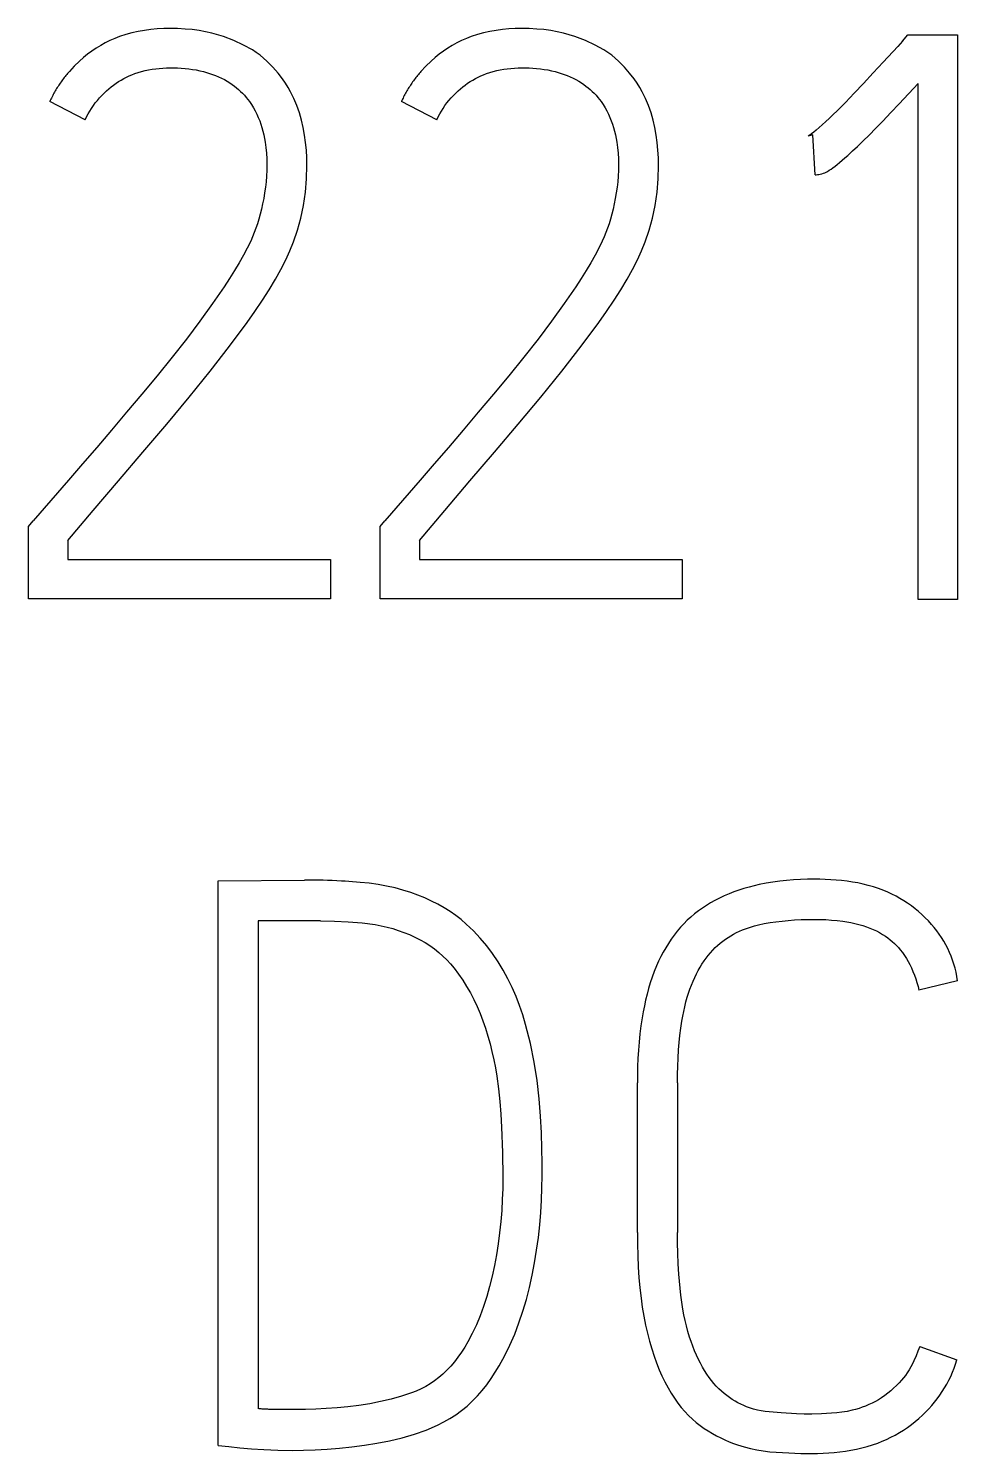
# Model space of a CAD drawing. Extents: x 867151 to 1787449, y -2071112 to -1028603.
# Drawn here: x 871249.68 to 871252.96, y -1032659.95 to -1032654.92 of the extents above; entities that cross this region are included whole.
import ezdxf

# ---------------------------------------------------------------- set-up
doc = ezdxf.new("R2010")
doc.units = 0
doc.header["$LTSCALE"] = 4
doc.header["$MEASUREMENT"] = 0
doc.layers.get('0').update_dxf_attribs({"linetype": 'CONTINUOUS'})
doc.layers.add('20000_FRONT_O', color=7, linetype='CONTINUOUS')

# ---------------------------------------------------------------- blocks, each defined once
blk = doc.blocks.new('A$C36C17930')
at = {"layer": '20000_FRONT_O', "color": 7, "linetype": 'Continuous'}
for p, q in [((36.7118, 52.511), (36.6892, 52.5098)), ((36.7344, 52.5115), (36.7118, 52.511)), ((36.7611, 52.5111), (36.7344, 52.5115)), ((36.7878, 52.5096), (36.7611, 52.5111)), ((37.9518, 52.511), (37.9292, 52.5098)), ((37.9744, 52.5115), (37.9518, 52.511)), ((38.0011, 52.5111), (37.9744, 52.5115)), ((38.0277, 52.5096), (38.0011, 52.5111)), ((36.5225, 52.4686), (36.506, 52.4604)), ((36.5394, 52.4761), (36.5225, 52.4686)), ((36.5566, 52.4828), (36.5394, 52.4761)), ((36.578, 52.49), (36.5566, 52.4828)), ((36.5998, 52.496), (36.578, 52.49)), ((36.6219, 52.5009), (36.5998, 52.496)), ((36.6442, 52.5048), (36.6219, 52.5009)), ((36.6666, 52.5078), (36.6442, 52.5048)), ((36.6892, 52.5098), (36.6666, 52.5078)), ((36.8123, 52.5074), (36.7878, 52.5096)), ((36.8368, 52.5041), (36.8123, 52.5074)), ((36.8592, 52.5), (36.8368, 52.5041)), ((36.8815, 52.4948), (36.8592, 52.5)), ((36.9223, 52.4828), (36.8815, 52.4948)), ((36.9597, 52.4689), (36.9223, 52.4828)), ((36.9938, 52.4532), (36.9597, 52.4689)), ((37.7625, 52.4686), (37.7459, 52.4604)), ((37.7794, 52.4761), (37.7625, 52.4686)), ((37.7965, 52.4828), (37.7794, 52.4761)), ((37.818, 52.49), (37.7965, 52.4828)), ((37.8397, 52.496), (37.818, 52.49)), ((37.8618, 52.5009), (37.8397, 52.496)), ((37.8841, 52.5048), (37.8618, 52.5009)), ((37.9066, 52.5078), (37.8841, 52.5048)), ((37.9292, 52.5098), (37.9066, 52.5078)), ((38.0523, 52.5074), (38.0277, 52.5096)), ((38.0767, 52.5041), (38.0523, 52.5074)), ((38.0992, 52.5), (38.0767, 52.5041)), ((38.1214, 52.4948), (38.0992, 52.5)), ((38.1622, 52.4828), (38.1214, 52.4948)), ((38.1997, 52.4689), (38.1622, 52.4828)), ((38.2337, 52.4532), (38.1997, 52.4689)), ((39.317, 52.4671), (39.3003, 52.4484)), ((39.317, 52.4671), (39.3364, 52.4893)), ((39.3364, 52.4893), (39.5111, 52.4893)), ((39.5111, 52.4893), (39.5111, 50.4976)), ((36.4436, 52.4206), (36.4291, 52.409)), ((36.4586, 52.4315), (36.4436, 52.4206)), ((36.474, 52.4418), (36.4586, 52.4315)), ((36.4898, 52.4515), (36.474, 52.4418)), ((36.506, 52.4604), (36.4898, 52.4515)), ((37.0245, 52.4358), (36.9938, 52.4532)), ((37.0383, 52.4267), (37.0245, 52.4358)), ((37.0517, 52.4169), (37.0383, 52.4267)), ((37.0756, 52.3964), (37.0517, 52.4169)), ((37.6836, 52.4206), (37.6691, 52.409)), ((37.6985, 52.4315), (37.6836, 52.4206)), ((37.7139, 52.4418), (37.6985, 52.4315)), ((37.7297, 52.4515), (37.7139, 52.4418)), ((37.7459, 52.4604), (37.7297, 52.4515)), ((38.2644, 52.4358), (38.2337, 52.4532)), ((38.2783, 52.4267), (38.2644, 52.4358)), ((38.2917, 52.4169), (38.2783, 52.4267)), ((38.3156, 52.3964), (38.2917, 52.4169)), ((39.3003, 52.4484), (39.2492, 52.3925)), ((36.3792, 52.3603), (36.3761, 52.3568)), ((36.3966, 52.3791), (36.3792, 52.3603)), ((36.4151, 52.3968), (36.3966, 52.3791)), ((36.4291, 52.409), (36.4151, 52.3968)), ((36.634, 52.3601), (36.6462, 52.3631)), ((36.6462, 52.3631), (36.6586, 52.3657)), ((36.6586, 52.3657), (36.6711, 52.3678)), ((36.6711, 52.3678), (36.6837, 52.3696)), ((36.6837, 52.3696), (36.6963, 52.3709)), ((36.6963, 52.3709), (36.709, 52.3719)), ((36.709, 52.3719), (36.7217, 52.3725)), ((36.7217, 52.3725), (36.7344, 52.3728)), ((36.7344, 52.3728), (36.7477, 52.3728)), ((36.7477, 52.3728), (36.7609, 52.3724)), ((36.7609, 52.3724), (36.774, 52.3717)), ((36.774, 52.3717), (36.7871, 52.3707)), ((36.7871, 52.3707), (36.8002, 52.3692)), ((36.8002, 52.3692), (36.8132, 52.3674)), ((36.8132, 52.3674), (36.8262, 52.3652)), ((36.8262, 52.3652), (36.8391, 52.3626)), ((36.8391, 52.3626), (36.8519, 52.3595)), ((37.0966, 52.3753), (37.0756, 52.3964)), ((37.1151, 52.3544), (37.0966, 52.3753)), ((37.6191, 52.3603), (37.616, 52.3568)), ((37.6366, 52.3791), (37.6191, 52.3603)), ((37.6551, 52.3968), (37.6366, 52.3791)), ((37.6691, 52.409), (37.6551, 52.3968)), ((37.8739, 52.3601), (37.8862, 52.3631)), ((37.8862, 52.3631), (37.8986, 52.3657)), ((37.8986, 52.3657), (37.9111, 52.3678)), ((37.9111, 52.3678), (37.9236, 52.3696)), ((37.9236, 52.3696), (37.9363, 52.3709)), ((37.9363, 52.3709), (37.949, 52.3719)), ((37.949, 52.3719), (37.9617, 52.3725)), ((37.9617, 52.3725), (37.9744, 52.3728)), ((37.9744, 52.3728), (37.9876, 52.3728)), ((37.9876, 52.3728), (38.0008, 52.3724)), ((38.0008, 52.3724), (38.014, 52.3717)), ((38.014, 52.3717), (38.0271, 52.3707)), ((38.0271, 52.3707), (38.0402, 52.3692)), ((38.0402, 52.3692), (38.0532, 52.3674)), ((38.0532, 52.3674), (38.0661, 52.3652)), ((38.0661, 52.3652), (38.079, 52.3626)), ((38.079, 52.3626), (38.0918, 52.3595)), ((38.3365, 52.3753), (38.3156, 52.3964)), ((38.355, 52.3544), (38.3365, 52.3753)), ((39.2492, 52.3925), (39.2143, 52.3548)), ((36.3419, 52.3114), (36.3393, 52.3074)), ((36.3445, 52.3153), (36.3419, 52.3114)), ((36.3472, 52.3192), (36.3445, 52.3153)), ((36.3499, 52.3231), (36.3472, 52.3192)), ((36.3526, 52.327), (36.3499, 52.3231)), ((36.3554, 52.3308), (36.3526, 52.327)), ((36.3583, 52.3346), (36.3554, 52.3308)), ((36.3611, 52.3384), (36.3583, 52.3346)), ((36.364, 52.3421), (36.3611, 52.3384)), ((36.367, 52.3458), (36.364, 52.3421)), ((36.37, 52.3495), (36.367, 52.3458)), ((36.373, 52.3531), (36.37, 52.3495)), ((36.3761, 52.3568), (36.373, 52.3531)), ((36.5265, 52.3053), (36.535, 52.3119)), ((36.535, 52.3119), (36.5437, 52.3181)), ((36.5437, 52.3181), (36.5527, 52.324)), ((36.5527, 52.324), (36.5618, 52.3296)), ((36.5618, 52.3296), (36.5711, 52.3349)), ((36.5711, 52.3349), (36.5806, 52.3398)), ((36.5806, 52.3398), (36.5902, 52.3444)), ((36.5902, 52.3444), (36.6, 52.3486)), ((36.6, 52.3486), (36.6099, 52.3524)), ((36.6099, 52.3524), (36.6219, 52.3565)), ((36.6219, 52.3565), (36.634, 52.3601)), ((36.8519, 52.3595), (36.8628, 52.3566)), ((36.8628, 52.3566), (36.8736, 52.3533)), ((36.8736, 52.3533), (36.8844, 52.3496)), ((36.8844, 52.3496), (36.895, 52.3456)), ((36.895, 52.3456), (36.9054, 52.3412)), ((36.9054, 52.3412), (36.9157, 52.3365)), ((36.9157, 52.3365), (36.9258, 52.3313)), ((36.9258, 52.3313), (36.9356, 52.3257)), ((36.9356, 52.3257), (36.9453, 52.3198)), ((36.9453, 52.3198), (36.9532, 52.3144)), ((36.9532, 52.3144), (36.961, 52.3086)), ((37.1311, 52.334), (37.1151, 52.3544)), ((37.1413, 52.3192), (37.1311, 52.334)), ((37.1507, 52.3039), (37.1413, 52.3192)), ((37.5818, 52.3114), (37.5793, 52.3074)), ((37.5845, 52.3153), (37.5818, 52.3114)), ((37.5871, 52.3192), (37.5845, 52.3153)), ((37.5898, 52.3231), (37.5871, 52.3192)), ((37.5926, 52.327), (37.5898, 52.3231)), ((37.5954, 52.3308), (37.5926, 52.327)), ((37.5982, 52.3346), (37.5954, 52.3308)), ((37.6011, 52.3384), (37.5982, 52.3346)), ((37.604, 52.3421), (37.6011, 52.3384)), ((37.6069, 52.3458), (37.604, 52.3421)), ((37.6099, 52.3495), (37.6069, 52.3458)), ((37.613, 52.3531), (37.6099, 52.3495)), ((37.616, 52.3568), (37.613, 52.3531)), ((37.7664, 52.3053), (37.7749, 52.3119)), ((37.7749, 52.3119), (37.7837, 52.3181)), ((37.7837, 52.3181), (37.7926, 52.324)), ((37.7926, 52.324), (37.8017, 52.3296)), ((37.8017, 52.3296), (37.811, 52.3349)), ((37.811, 52.3349), (37.8205, 52.3398)), ((37.8205, 52.3398), (37.8301, 52.3444)), ((37.8301, 52.3444), (37.8399, 52.3486)), ((37.8399, 52.3486), (37.8499, 52.3524)), ((37.8499, 52.3524), (37.8618, 52.3565)), ((37.8618, 52.3565), (37.8739, 52.3601)), ((38.0918, 52.3595), (38.1027, 52.3566)), ((38.1027, 52.3566), (38.1136, 52.3533)), ((38.1136, 52.3533), (38.1243, 52.3496)), ((38.1243, 52.3496), (38.1349, 52.3456)), ((38.1349, 52.3456), (38.1454, 52.3412)), ((38.1454, 52.3412), (38.1556, 52.3365)), ((38.1556, 52.3365), (38.1657, 52.3313)), ((38.1657, 52.3313), (38.1756, 52.3257)), ((38.1756, 52.3257), (38.1852, 52.3198)), ((38.1852, 52.3198), (38.1932, 52.3144)), ((38.1932, 52.3144), (38.201, 52.3086)), ((38.3711, 52.334), (38.355, 52.3544)), ((38.3812, 52.3192), (38.3711, 52.334)), ((38.3906, 52.3039), (38.3812, 52.3192)), ((39.18, 52.3179), (39.1471, 52.2832)), ((39.2143, 52.3548), (39.18, 52.3179)), ((39.3051, 52.2453), (39.3724, 52.3173)), ((39.3724, 50.4976), (39.3724, 52.3173)), ((36.314, 52.2621), (36.312, 52.2578)), ((36.3161, 52.2663), (36.314, 52.2621)), ((36.3182, 52.2705), (36.3161, 52.2663)), ((36.3204, 52.2747), (36.3182, 52.2705)), ((36.3226, 52.2789), (36.3204, 52.2747)), ((36.3248, 52.283), (36.3226, 52.2789)), ((36.3271, 52.2872), (36.3248, 52.283)), ((36.3295, 52.2913), (36.3271, 52.2872)), ((36.3319, 52.2953), (36.3295, 52.2913)), ((36.3343, 52.2994), (36.3319, 52.2953)), ((36.3368, 52.3034), (36.3343, 52.2994)), ((36.3393, 52.3074), (36.3368, 52.3034)), ((36.478, 52.2578), (36.4855, 52.2666)), ((36.4855, 52.2666), (36.4934, 52.2752)), ((36.4934, 52.2752), (36.5016, 52.2835)), ((36.5016, 52.2835), (36.5101, 52.2914)), ((36.5101, 52.2914), (36.5181, 52.2985)), ((36.5181, 52.2985), (36.5265, 52.3053)), ((36.961, 52.3086), (36.9686, 52.3026)), ((36.9686, 52.3026), (36.9759, 52.2964)), ((36.9759, 52.2964), (36.983, 52.2898)), ((36.983, 52.2898), (36.9899, 52.283)), ((36.9899, 52.283), (36.9965, 52.276)), ((36.9965, 52.276), (37.0028, 52.2687)), ((37.0028, 52.2687), (37.0089, 52.2612)), ((37.0089, 52.2612), (37.0146, 52.2535)), ((37.1595, 52.2882), (37.1507, 52.3039)), ((37.1713, 52.2642), (37.1595, 52.2882)), ((37.1817, 52.2396), (37.1713, 52.2642)), ((37.554, 52.2621), (37.5519, 52.2578)), ((37.556, 52.2663), (37.554, 52.2621)), ((37.5581, 52.2705), (37.556, 52.2663)), ((37.5603, 52.2747), (37.5581, 52.2705)), ((37.5625, 52.2789), (37.5603, 52.2747)), ((37.5648, 52.283), (37.5625, 52.2789)), ((37.5671, 52.2872), (37.5648, 52.283)), ((37.5694, 52.2913), (37.5671, 52.2872)), ((37.5718, 52.2953), (37.5694, 52.2913)), ((37.5743, 52.2994), (37.5718, 52.2953)), ((37.5767, 52.3034), (37.5743, 52.2994)), ((37.5793, 52.3074), (37.5767, 52.3034)), ((37.7179, 52.2578), (37.7255, 52.2666)), ((37.7255, 52.2666), (37.7334, 52.2752)), ((37.7334, 52.2752), (37.7415, 52.2835)), ((37.7415, 52.2835), (37.75, 52.2914)), ((37.75, 52.2914), (37.7581, 52.2985)), ((37.7581, 52.2985), (37.7664, 52.3053)), ((38.201, 52.3086), (38.2085, 52.3026)), ((38.2085, 52.3026), (38.2159, 52.2964)), ((38.2159, 52.2964), (38.223, 52.2898)), ((38.223, 52.2898), (38.2298, 52.283)), ((38.2298, 52.283), (38.2364, 52.276)), ((38.2364, 52.276), (38.2428, 52.2687)), ((38.2428, 52.2687), (38.2488, 52.2612)), ((38.2488, 52.2612), (38.2546, 52.2535)), ((38.3994, 52.2882), (38.3906, 52.3039)), ((38.4113, 52.2642), (38.3994, 52.2882)), ((38.4216, 52.2396), (38.4113, 52.2642)), ((39.1471, 52.2832), (39.1159, 52.2507)), ((36.312, 52.2578), (36.31, 52.2535)), ((36.4349, 52.1897), (36.31, 52.2535)), ((36.4399, 52.2), (36.4453, 52.2102)), ((36.4453, 52.2102), (36.4511, 52.2201)), ((36.4511, 52.2201), (36.4573, 52.2299)), ((36.4573, 52.2299), (36.4638, 52.2394)), ((36.4638, 52.2394), (36.4707, 52.2488)), ((36.4707, 52.2488), (36.478, 52.2578)), ((37.0146, 52.2535), (37.0218, 52.243)), ((37.0218, 52.243), (37.0285, 52.2321)), ((37.0285, 52.2321), (37.0346, 52.221)), ((37.0346, 52.221), (37.0404, 52.2097)), ((37.0404, 52.2097), (37.0456, 52.1981)), ((37.1904, 52.2142), (37.1817, 52.2396)), ((37.1977, 52.1883), (37.1904, 52.2142)), ((37.5519, 52.2578), (37.55, 52.2535)), ((37.6748, 52.1897), (37.55, 52.2535)), ((37.6798, 52.2), (37.6853, 52.2102)), ((37.6853, 52.2102), (37.6911, 52.2201)), ((37.6911, 52.2201), (37.6972, 52.2299)), ((37.6972, 52.2299), (37.7038, 52.2394)), ((37.7038, 52.2394), (37.7107, 52.2488)), ((37.7107, 52.2488), (37.7179, 52.2578)), ((38.2546, 52.2535), (38.2617, 52.243)), ((38.2617, 52.243), (38.2684, 52.2321)), ((38.2684, 52.2321), (38.2746, 52.221)), ((38.2746, 52.221), (38.2803, 52.2097)), ((38.2803, 52.2097), (38.2856, 52.1981)), ((38.4304, 52.2142), (38.4216, 52.2396)), ((38.4376, 52.1883), (38.4304, 52.2142)), ((39.0864, 52.221), (39.0729, 52.2077)), ((39.1012, 52.2358), (39.0864, 52.221)), ((39.1159, 52.2507), (39.1012, 52.2358)), ((39.2473, 52.1848), (39.2763, 52.215)), ((39.2763, 52.215), (39.3051, 52.2453)), ((36.4349, 52.1897), (36.4399, 52.2)), ((37.0456, 52.1981), (37.0504, 52.1863)), ((37.0504, 52.1863), (37.0546, 52.1742)), ((37.0546, 52.1742), (37.0584, 52.1619)), ((37.0584, 52.1619), (37.0618, 52.1495)), ((37.2037, 52.162), (37.1977, 52.1883)), ((37.2085, 52.1355), (37.2037, 52.162)), ((37.6748, 52.1897), (37.6798, 52.2)), ((38.2856, 52.1981), (38.2903, 52.1863)), ((38.2903, 52.1863), (38.2946, 52.1742)), ((38.2946, 52.1742), (38.2984, 52.1619)), ((38.2984, 52.1619), (38.3017, 52.1495)), ((38.4436, 52.162), (38.4376, 52.1883)), ((38.4484, 52.1355), (38.4436, 52.162)), ((39.034, 52.1717), (39.0125, 52.153)), ((39.0467, 52.1831), (39.034, 52.1717)), ((39.0591, 52.1946), (39.0467, 52.1831)), ((39.0729, 52.2077), (39.0591, 52.1946)), ((39.1991, 52.1356), (39.2233, 52.1601)), ((39.2233, 52.1601), (39.2473, 52.1848)), ((37.0618, 52.1495), (37.0647, 52.1368)), ((37.0647, 52.1368), (37.0673, 52.124)), ((37.0673, 52.124), (37.0695, 52.1111)), ((37.0695, 52.1111), (37.0722, 52.0915)), ((37.2122, 52.1089), (37.2085, 52.1355)), ((37.2149, 52.0823), (37.2122, 52.1089)), ((38.3017, 52.1495), (38.3047, 52.1368)), ((38.3047, 52.1368), (38.3072, 52.124)), ((38.3072, 52.124), (38.3094, 52.1111)), ((38.3094, 52.1111), (38.3121, 52.0915)), ((38.4522, 52.1089), (38.4484, 52.1355)), ((38.4549, 52.0823), (38.4522, 52.1089)), ((39.0007, 52.137), (38.9841, 52.1315)), ((38.99, 52.1354), (38.9841, 52.1315)), ((38.9958, 52.1396), (38.99, 52.1354)), ((39.0042, 52.1462), (38.9958, 52.1396)), ((39.0091, 51.9955), (39.0007, 52.137)), ((39.0125, 52.153), (39.0042, 52.1462)), ((39.1585, 52.0959), (39.1789, 52.1156)), ((39.1789, 52.1156), (39.1991, 52.1356)), ((37.0722, 52.0915), (37.0741, 52.0718)), ((37.0741, 52.0718), (37.0752, 52.0517)), ((37.2166, 52.0556), (37.2149, 52.0823)), ((38.3121, 52.0915), (38.314, 52.0718)), ((38.314, 52.0718), (38.3152, 52.0517)), ((38.4565, 52.0556), (38.4549, 52.0823)), ((39.1144, 52.055), (39.1239, 52.0635)), ((39.1239, 52.0635), (39.1413, 52.0795)), ((39.1413, 52.0795), (39.1585, 52.0959)), ((37.0753, 52.0114), (37.0744, 51.9912)), ((37.0752, 52.0517), (37.0756, 52.0316)), ((37.0756, 52.0316), (37.0753, 52.0114)), ((37.2157, 51.981), (37.2171, 52.0288)), ((37.2171, 52.0288), (37.2166, 52.0556)), ((38.3153, 52.0114), (38.3143, 51.9912)), ((38.3152, 52.0517), (38.3156, 52.0316)), ((38.3156, 52.0316), (38.3153, 52.0114)), ((38.4557, 51.981), (38.4571, 52.0288)), ((38.4571, 52.0288), (38.4565, 52.0556)), ((39.0525, 52.0077), (39.059, 52.0116)), ((39.059, 52.0116), (39.0653, 52.0158)), ((39.0653, 52.0158), (39.0715, 52.0202)), ((39.0715, 52.0202), (39.0795, 52.0261)), ((39.0795, 52.0261), (39.0873, 52.0323)), ((39.0873, 52.0323), (39.0951, 52.0385)), ((39.0951, 52.0385), (39.1048, 52.0467)), ((39.1048, 52.0467), (39.1144, 52.055)), ((37.0729, 51.9713), (37.0707, 51.9515)), ((37.0744, 51.9912), (37.0729, 51.9713)), ((37.2116, 51.9339), (37.2157, 51.981)), ((38.3128, 51.9713), (38.3106, 51.9515)), ((38.3143, 51.9912), (38.3128, 51.9713)), ((38.4515, 51.9339), (38.4557, 51.981)), ((39.0091, 51.9955), (39.0132, 51.9957)), ((39.0132, 51.9957), (39.0172, 51.9961)), ((39.0172, 51.9961), (39.0221, 51.997)), ((39.0221, 51.997), (39.0269, 51.998)), ((39.0269, 51.998), (39.0326, 51.9994)), ((39.0326, 51.9994), (39.0382, 52.0011)), ((39.0382, 52.0011), (39.0431, 52.003)), ((39.0431, 52.003), (39.0479, 52.0052)), ((39.0479, 52.0052), (39.0525, 52.0077)), ((37.0645, 51.9123), (37.0608, 51.8935)), ((37.0679, 51.9318), (37.0645, 51.9123)), ((37.0707, 51.9515), (37.0679, 51.9318)), ((37.2046, 51.8873), (37.2116, 51.9339)), ((38.3045, 51.9123), (38.3007, 51.8935)), ((38.3079, 51.9318), (38.3045, 51.9123)), ((38.3106, 51.9515), (38.3079, 51.9318)), ((38.4446, 51.8873), (38.4515, 51.9339)), ((37.0565, 51.8747), (37.0521, 51.8571)), ((37.0608, 51.8935), (37.0565, 51.8747)), ((37.1952, 51.8423), (37.2046, 51.8873)), ((38.2965, 51.8747), (38.2921, 51.8571)), ((38.3007, 51.8935), (38.2965, 51.8747)), ((38.4352, 51.8423), (38.4446, 51.8873)), ((37.0423, 51.8232), (37.0368, 51.8069)), ((37.0473, 51.8396), (37.0423, 51.8232)), ((37.0521, 51.8571), (37.0473, 51.8396)), ((37.1837, 51.7998), (37.1952, 51.8423)), ((38.2822, 51.8232), (38.2767, 51.8069)), ((38.2872, 51.8396), (38.2822, 51.8232)), ((38.2921, 51.8571), (38.2872, 51.8396)), ((38.4236, 51.7998), (38.4352, 51.8423)), ((37.0186, 51.7621), (37.0066, 51.7371)), ((37.0251, 51.7768), (37.0186, 51.7621)), ((37.0312, 51.7918), (37.0251, 51.7768)), ((37.0368, 51.8069), (37.0312, 51.7918)), ((37.1571, 51.7276), (37.1699, 51.7597)), ((37.1699, 51.7597), (37.1837, 51.7998)), ((38.2586, 51.7621), (38.2465, 51.7371)), ((38.265, 51.7768), (38.2586, 51.7621)), ((38.2711, 51.7918), (38.265, 51.7768)), ((38.2767, 51.8069), (38.2711, 51.7918)), ((38.3971, 51.7276), (38.4099, 51.7597)), ((38.4099, 51.7597), (38.4236, 51.7998)), ((36.9937, 51.7126), (36.9781, 51.6853)), ((37.0066, 51.7371), (36.9937, 51.7126)), ((37.143, 51.6961), (37.1571, 51.7276)), ((38.2336, 51.7126), (38.2181, 51.6853)), ((38.2465, 51.7371), (38.2336, 51.7126)), ((38.3829, 51.6961), (38.3971, 51.7276)), ((36.9619, 51.6585), (36.9436, 51.6296)), ((36.9781, 51.6853), (36.9619, 51.6585)), ((37.1065, 51.6272), (37.1254, 51.6613)), ((37.1254, 51.6613), (37.143, 51.6961)), ((38.2018, 51.6585), (38.1836, 51.6296)), ((38.2181, 51.6853), (38.2018, 51.6585)), ((38.3464, 51.6272), (38.3654, 51.6613)), ((38.3654, 51.6613), (38.3829, 51.6961)), ((36.9436, 51.6296), (36.9249, 51.601)), ((37.084, 51.5898), (37.1065, 51.6272)), ((38.1836, 51.6296), (38.1649, 51.601)), ((38.3239, 51.5898), (38.3464, 51.6272)), ((36.9249, 51.601), (36.8842, 51.5414)), ((37.0604, 51.5531), (37.084, 51.5898)), ((38.1649, 51.601), (38.1242, 51.5414)), ((38.3003, 51.5531), (38.3239, 51.5898)), ((36.8842, 51.5414), (36.8399, 51.4796)), ((37.006, 51.4742), (37.0336, 51.5134)), ((37.0336, 51.5134), (37.0604, 51.5531)), ((38.1242, 51.5414), (38.0798, 51.4796)), ((38.2459, 51.4742), (38.2735, 51.5134)), ((38.2735, 51.5134), (38.3003, 51.5531)), ((36.8399, 51.4796), (36.7922, 51.4162)), ((36.9445, 51.391), (37.006, 51.4742)), ((38.0798, 51.4796), (38.0322, 51.4162)), ((38.1844, 51.391), (38.2459, 51.4742)), ((36.7922, 51.4162), (36.7418, 51.352)), ((38.0322, 51.4162), (37.9818, 51.352)), ((36.8759, 51.3034), (36.9445, 51.391)), ((38.1159, 51.3034), (38.1844, 51.391)), ((36.7418, 51.352), (36.6887, 51.2868)), ((37.9818, 51.352), (37.9286, 51.2868)), ((36.6887, 51.2868), (36.6344, 51.2218)), ((36.8015, 51.2119), (36.8759, 51.3034)), ((37.9286, 51.2868), (37.8744, 51.2218)), ((38.0414, 51.2119), (38.1159, 51.3034)), ((36.6344, 51.2218), (36.5808, 51.158)), ((36.7224, 51.1167), (36.8015, 51.2119)), ((37.8744, 51.2218), (37.8207, 51.158)), ((37.9624, 51.1167), (38.0414, 51.2119)), ((36.5808, 51.158), (36.5278, 51.0954)), ((37.8207, 51.158), (37.7677, 51.0954)), ((36.6387, 51.0177), (36.7224, 51.1167)), ((37.8787, 51.0177), (37.9624, 51.1167)), ((36.5278, 51.0954), (36.4759, 51.0345)), ((37.7677, 51.0954), (37.7158, 51.0345)), ((36.4759, 51.0345), (36.4255, 50.9758)), ((36.552, 50.9159), (36.6387, 51.0177)), ((37.7158, 51.0345), (37.6654, 50.9758)), ((37.7919, 50.9159), (37.8787, 51.0177)), ((36.4255, 50.9758), (36.3766, 50.9192)), ((37.6654, 50.9758), (37.6166, 50.9192)), ((36.3766, 50.9192), (36.2518, 50.775)), ((36.4637, 50.8118), (36.552, 50.9159)), ((37.6166, 50.9192), (37.4917, 50.775)), ((37.7036, 50.8118), (37.7919, 50.9159)), ((36.3738, 50.7057), (36.4637, 50.8118)), ((37.6138, 50.7057), (37.7036, 50.8118)), ((36.2351, 50.7556), (36.2518, 50.775)), ((36.2351, 50.5004), (36.2351, 50.7556)), ((37.4751, 50.7556), (37.4917, 50.775)), ((37.4751, 50.5004), (37.4751, 50.7556)), ((36.3738, 50.7057), (36.3738, 50.6391)), ((37.6138, 50.7057), (37.6138, 50.6391)), ((36.3738, 50.6391), (37.3003, 50.6391)), ((37.3003, 50.6391), (37.3003, 50.5004)), ((37.6138, 50.6391), (38.5403, 50.6391)), ((38.5403, 50.6391), (38.5403, 50.5004)), ((37.3003, 50.5004), (36.2351, 50.5004)), ((38.5403, 50.5004), (37.4751, 50.5004)), ((39.5111, 50.4976), (39.3724, 50.4976)), ((36.9037, 49.5059), (37.2088, 49.5087)), ((36.9037, 47.5143), (36.9037, 49.5059)), ((37.2218, 49.5088), (37.2088, 49.5087)), ((37.2347, 49.5087), (37.2218, 49.5088)), ((37.2477, 49.5085), (37.2347, 49.5087)), ((37.2607, 49.5082), (37.2477, 49.5085)), ((37.2737, 49.5078), (37.2607, 49.5082)), ((37.29, 49.5072), (37.2737, 49.5078)), ((37.3063, 49.5066), (37.29, 49.5072)), ((37.3226, 49.5058), (37.3063, 49.5066)), ((37.3389, 49.505), (37.3226, 49.5058)), ((37.352, 49.5043), (37.3389, 49.505)), ((37.3651, 49.5034), (37.352, 49.5043)), ((37.3782, 49.5025), (37.3651, 49.5034)), ((37.3913, 49.5015), (37.3782, 49.5025)), ((37.4043, 49.5004), (37.3913, 49.5015)), ((37.4362, 49.4971), (37.4043, 49.5004)), ((37.468, 49.4927), (37.4362, 49.4971)), ((38.836, 49.4974), (38.8121, 49.4927)), ((38.8601, 49.5014), (38.836, 49.4974)), ((38.8842, 49.5047), (38.8601, 49.5014)), ((38.9085, 49.5073), (38.8842, 49.5047)), ((38.9328, 49.5092), (38.9085, 49.5073)), ((38.9572, 49.5105), (38.9328, 49.5092)), ((38.9817, 49.5113), (38.9572, 49.5105)), ((39.0063, 49.5115), (38.9817, 49.5113)), ((39.0255, 49.5113), (39.0063, 49.5115)), ((39.0448, 49.5108), (39.0255, 49.5113)), ((39.0641, 49.5099), (39.0448, 49.5108)), ((39.0833, 49.5085), (39.0641, 49.5099)), ((39.1025, 49.5068), (39.0833, 49.5085)), ((39.1216, 49.5045), (39.1025, 49.5068)), ((39.1406, 49.5017), (39.1216, 49.5045)), ((39.1594, 49.4983), (39.1406, 49.5017)), ((39.1781, 49.4944), (39.1594, 49.4983)), ((37.4979, 49.4873), (37.468, 49.4927)), ((37.5276, 49.4807), (37.4979, 49.4873)), ((37.5556, 49.4731), (37.5276, 49.4807)), ((37.5833, 49.4643), (37.5556, 49.4731)), ((37.6082, 49.4554), (37.5833, 49.4643)), ((37.6327, 49.4456), (37.6082, 49.4554)), ((38.6883, 49.4528), (38.6715, 49.4449)), ((38.7054, 49.4602), (38.6883, 49.4528)), ((38.7228, 49.4669), (38.7054, 49.4602)), ((38.7403, 49.4731), (38.7228, 49.4669)), ((38.7581, 49.4788), (38.7403, 49.4731)), ((38.776, 49.4839), (38.7581, 49.4788)), ((38.794, 49.4885), (38.776, 49.4839)), ((38.8121, 49.4927), (38.794, 49.4885)), ((39.1967, 49.4898), (39.1781, 49.4944)), ((39.215, 49.4845), (39.1967, 49.4898)), ((39.2331, 49.4785), (39.215, 49.4845)), ((39.251, 49.4717), (39.2331, 49.4785)), ((39.2657, 49.4655), (39.251, 49.4717)), ((39.2801, 49.4587), (39.2657, 49.4655)), ((39.2943, 49.4515), (39.2801, 49.4587)), ((39.3083, 49.4437), (39.2943, 49.4515)), ((37.6568, 49.4347), (37.6327, 49.4456)), ((37.6791, 49.4234), (37.6568, 49.4347)), ((37.7008, 49.4111), (37.6791, 49.4234)), ((37.722, 49.3978), (37.7008, 49.4111)), ((37.7416, 49.3839), (37.722, 49.3978)), ((38.5975, 49.3995), (38.5841, 49.3891)), ((38.6114, 49.4095), (38.5975, 49.3995)), ((38.6256, 49.419), (38.6114, 49.4095)), ((38.6401, 49.4279), (38.6256, 49.419)), ((38.6549, 49.4363), (38.6401, 49.4279)), ((38.6715, 49.4449), (38.6549, 49.4363)), ((39.322, 49.4354), (39.3083, 49.4437)), ((39.3354, 49.4266), (39.322, 49.4354)), ((39.3485, 49.4173), (39.3354, 49.4266)), ((39.3613, 49.4076), (39.3485, 49.4173)), ((39.3737, 49.3974), (39.3613, 49.4076)), ((39.3857, 49.3868), (39.3737, 49.3974)), ((37.0451, 49.3645), (37.0451, 47.6446)), ((37.2643, 49.3645), (37.0451, 49.3645)), ((37.2643, 49.3645), (37.3139, 49.3637)), ((37.3139, 49.3637), (37.3629, 49.3614)), ((37.3629, 49.3614), (37.4113, 49.3575)), ((37.4113, 49.3575), (37.4575, 49.3515)), ((37.4575, 49.3515), (37.4789, 49.3476)), ((37.4789, 49.3476), (37.5, 49.3427)), ((37.7606, 49.369), (37.7416, 49.3839)), ((37.7788, 49.3534), (37.7606, 49.369)), ((37.8043, 49.329), (37.7788, 49.3534)), ((38.5463, 49.3547), (38.5347, 49.3423)), ((38.5584, 49.3666), (38.5463, 49.3547)), ((38.571, 49.3781), (38.5584, 49.3666)), ((38.5841, 49.3891), (38.571, 49.3781)), ((38.7808, 49.3429), (38.795, 49.347)), ((38.795, 49.347), (38.8093, 49.3506)), ((38.8093, 49.3506), (38.8297, 49.3549)), ((38.8297, 49.3549), (38.8501, 49.3584)), ((38.8501, 49.3584), (38.8707, 49.3614)), ((38.8707, 49.3614), (38.8925, 49.364)), ((38.8925, 49.364), (38.9144, 49.3662)), ((38.9144, 49.3662), (38.9363, 49.3679)), ((38.9363, 49.3679), (38.9596, 49.3691)), ((38.9596, 49.3691), (38.9829, 49.3698)), ((38.9829, 49.3698), (39.0063, 49.37)), ((39.0063, 49.37), (39.0265, 49.3697)), ((39.0265, 49.3697), (39.0466, 49.369)), ((39.0466, 49.369), (39.0668, 49.3677)), ((39.0668, 49.3677), (39.0869, 49.3659)), ((39.0869, 49.3659), (39.1069, 49.3634)), ((39.1069, 49.3634), (39.1211, 49.3612)), ((39.1211, 49.3612), (39.1352, 49.3586)), ((39.1352, 49.3586), (39.1492, 49.3555)), ((39.1492, 49.3555), (39.1632, 49.352)), ((39.1632, 49.352), (39.177, 49.348)), ((39.177, 49.348), (39.1906, 49.3435)), ((39.3973, 49.3758), (39.3857, 49.3868)), ((39.4085, 49.3643), (39.3973, 49.3758)), ((39.4193, 49.3524), (39.4085, 49.3643)), ((39.4288, 49.3412), (39.4193, 49.3524)), ((37.5, 49.3427), (37.5196, 49.3373)), ((37.5196, 49.3373), (37.5389, 49.3312)), ((37.5389, 49.3312), (37.5587, 49.3241)), ((37.5587, 49.3241), (37.5783, 49.3162)), ((37.5783, 49.3162), (37.5975, 49.3075)), ((37.5975, 49.3075), (37.6162, 49.2979)), ((37.6162, 49.2979), (37.6335, 49.288)), ((37.8284, 49.3033), (37.8043, 49.329)), ((37.8509, 49.2768), (37.8284, 49.3033)), ((38.5015, 49.3002), (38.4916, 49.2853)), ((38.512, 49.3147), (38.5015, 49.3002)), ((38.5231, 49.3287), (38.512, 49.3147)), ((38.5347, 49.3423), (38.5231, 49.3287)), ((38.6831, 49.2928), (38.6925, 49.2997)), ((38.6925, 49.2997), (38.7021, 49.3062)), ((38.7021, 49.3062), (38.7118, 49.3123)), ((38.7118, 49.3123), (38.7218, 49.3181)), ((38.7218, 49.3181), (38.732, 49.3235)), ((38.732, 49.3235), (38.7424, 49.3284)), ((38.7424, 49.3284), (38.7529, 49.333)), ((38.7529, 49.333), (38.7667, 49.3383)), ((38.7667, 49.3383), (38.7808, 49.3429)), ((39.1906, 49.3435), (39.2023, 49.3391)), ((39.2023, 49.3391), (39.2138, 49.3343)), ((39.2138, 49.3343), (39.2251, 49.3291)), ((39.2251, 49.3291), (39.2361, 49.3234)), ((39.2361, 49.3234), (39.2469, 49.3171)), ((39.2469, 49.3171), (39.2573, 49.3104)), ((39.2573, 49.3104), (39.2655, 49.3045)), ((39.2655, 49.3045), (39.2735, 49.2983)), ((39.2735, 49.2983), (39.2812, 49.2918)), ((39.4379, 49.3296), (39.4288, 49.3412)), ((39.4465, 49.3177), (39.4379, 49.3296)), ((39.4547, 49.3055), (39.4465, 49.3177)), ((39.4625, 49.293), (39.4547, 49.3055)), ((37.6335, 49.288), (37.6502, 49.2774)), ((37.6502, 49.2774), (37.6664, 49.2659)), ((37.6664, 49.2659), (37.6819, 49.2535)), ((37.6819, 49.2535), (37.6964, 49.2407)), ((37.8719, 49.2492), (37.8509, 49.2768)), ((37.8913, 49.2206), (37.8719, 49.2492)), ((38.4734, 49.2544), (38.4651, 49.2386)), ((38.4822, 49.27), (38.4734, 49.2544)), ((38.4916, 49.2853), (38.4822, 49.27)), ((38.6321, 49.2431), (38.64, 49.2525)), ((38.64, 49.2525), (38.6482, 49.2615)), ((38.6482, 49.2615), (38.6568, 49.2702)), ((38.6568, 49.2702), (38.6653, 49.278)), ((38.6653, 49.278), (38.6741, 49.2856)), ((38.6741, 49.2856), (38.6831, 49.2928)), ((39.2812, 49.2918), (39.2887, 49.2849)), ((39.2887, 49.2849), (39.2958, 49.2778)), ((39.2958, 49.2778), (39.3027, 49.2704)), ((39.3027, 49.2704), (39.3093, 49.2628)), ((39.3093, 49.2628), (39.3169, 49.253)), ((39.3169, 49.253), (39.3242, 49.2428)), ((39.4698, 49.2802), (39.4625, 49.293)), ((39.4766, 49.2671), (39.4698, 49.2802)), ((39.4828, 49.2537), (39.4766, 49.2671)), ((39.4886, 49.2401), (39.4828, 49.2537)), ((37.6964, 49.2407), (37.7102, 49.2271)), ((37.7102, 49.2271), (37.7233, 49.2128)), ((37.7233, 49.2128), (37.7358, 49.198)), ((37.7358, 49.198), (37.7516, 49.1773)), ((37.9092, 49.1911), (37.8913, 49.2206)), ((38.45, 49.206), (38.442, 49.1864)), ((38.4573, 49.2224), (38.45, 49.206)), ((38.4651, 49.2386), (38.4573, 49.2224)), ((38.5966, 49.1893), (38.6031, 49.201)), ((38.6031, 49.201), (38.6101, 49.2124)), ((38.6101, 49.2124), (38.6175, 49.2236)), ((38.6175, 49.2236), (38.6246, 49.2335)), ((38.6246, 49.2335), (38.6321, 49.2431)), ((39.3242, 49.2428), (39.3309, 49.2324)), ((39.3309, 49.2324), (39.3372, 49.2216)), ((39.3372, 49.2216), (39.3431, 49.2106)), ((39.3431, 49.2106), (39.3486, 49.1994)), ((39.3486, 49.1994), (39.3542, 49.1866)), ((39.4938, 49.2263), (39.4886, 49.2401)), ((39.4985, 49.2122), (39.4938, 49.2263)), ((39.5025, 49.1979), (39.4985, 49.2122)), ((39.506, 49.1834), (39.5025, 49.1979)), ((37.7516, 49.1773), (37.7664, 49.1559)), ((37.7664, 49.1559), (37.7802, 49.1338)), ((37.9257, 49.1608), (37.9092, 49.1911)), ((37.9408, 49.1298), (37.9257, 49.1608)), ((38.4279, 49.1465), (38.4218, 49.1263)), ((38.4346, 49.1666), (38.4279, 49.1465)), ((38.442, 49.1864), (38.4346, 49.1666)), ((38.5729, 49.1378), (38.5786, 49.1517)), ((38.5786, 49.1517), (38.5847, 49.1654)), ((38.5847, 49.1654), (38.5904, 49.1774)), ((38.5904, 49.1774), (38.5966, 49.1893)), ((39.3542, 49.1866), (39.3593, 49.1736)), ((39.3593, 49.1736), (39.364, 49.1605)), ((39.364, 49.1605), (39.3682, 49.1472)), ((39.3682, 49.1472), (39.3719, 49.1338)), ((39.5111, 49.1536), (39.3752, 49.1204)), ((39.5089, 49.1686), (39.506, 49.1834)), ((39.5111, 49.1536), (39.5089, 49.1686)), ((37.7802, 49.1338), (37.7935, 49.1107)), ((37.7935, 49.1107), (37.8058, 49.0871)), ((37.9546, 49.0981), (37.9408, 49.1298)), ((37.9671, 49.066), (37.9546, 49.0981)), ((38.4163, 49.1058), (38.4113, 49.0853)), ((38.4218, 49.1263), (38.4163, 49.1058)), ((38.5536, 49.0788), (38.5583, 49.0954)), ((38.5583, 49.0954), (38.5628, 49.1097)), ((38.5628, 49.1097), (38.5677, 49.1238)), ((38.5677, 49.1238), (38.5729, 49.1378)), ((39.3719, 49.1338), (39.3752, 49.1204)), ((37.8058, 49.0871), (37.8172, 49.063)), ((37.8172, 49.063), (37.828, 49.0377)), ((37.9783, 49.033), (37.9671, 49.066)), ((38.4027, 49.0438), (38.3991, 49.023)), ((38.4068, 49.0646), (38.4027, 49.0438)), ((38.4113, 49.0853), (38.4068, 49.0646)), ((38.5421, 49.0283), (38.5455, 49.0452)), ((38.5455, 49.0452), (38.5493, 49.062)), ((38.5493, 49.062), (38.5536, 49.0788)), ((37.828, 49.0377), (37.8378, 49.0119)), ((37.8378, 49.0119), (37.8468, 48.9858)), ((37.9883, 48.9997), (37.9783, 49.033)), ((38.0051, 48.9327), (37.9883, 48.9997)), ((38.3948, 48.9944), (38.3912, 48.9658)), ((38.3991, 49.023), (38.3948, 48.9944)), ((38.5352, 48.9862), (38.539, 49.0113)), ((38.539, 49.0113), (38.5421, 49.0283)), ((37.8468, 48.9858), (37.8552, 48.9586)), ((37.8552, 48.9586), (37.8628, 48.9312)), ((38.3912, 48.9658), (38.3883, 48.9371)), ((38.5295, 48.9358), (38.532, 48.961)), ((38.532, 48.961), (38.5352, 48.9862)), ((37.8628, 48.9312), (37.8696, 48.9035)), ((37.8696, 48.9035), (37.8759, 48.875)), ((38.0185, 48.8665), (38.0051, 48.9327)), ((38.386, 48.9083), (38.3842, 48.8795)), ((38.3883, 48.9371), (38.386, 48.9083)), ((38.5257, 48.8811), (38.5275, 48.9105)), ((38.5275, 48.9105), (38.5295, 48.9358)), ((37.8759, 48.875), (37.8814, 48.8463)), ((37.8814, 48.8463), (37.8862, 48.8175)), ((38.0285, 48.8014), (38.0185, 48.8665)), ((38.3831, 48.8507), (38.3824, 48.8219)), ((38.3842, 48.8795), (38.3831, 48.8507)), ((38.5238, 48.8224), (38.5245, 48.8518)), ((38.5245, 48.8518), (38.5257, 48.8811)), ((37.8862, 48.8175), (37.8922, 48.7728)), ((38.0357, 48.7377), (38.0285, 48.8014)), ((38.3824, 48.8219), (38.3822, 48.793)), ((38.3822, 48.266), (38.3822, 48.793)), ((38.5236, 48.793), (38.5238, 48.8224)), ((38.5236, 48.793), (38.5236, 48.266)), ((37.8922, 48.7728), (37.8967, 48.7278)), ((37.8967, 48.7278), (37.9002, 48.6825)), ((38.0408, 48.6762), (38.0357, 48.7377)), ((37.9002, 48.6825), (37.9029, 48.6371)), ((38.0437, 48.6169), (38.0408, 48.6762)), ((37.9029, 48.6371), (37.9066, 48.5479)), ((38.0453, 48.5613), (38.0437, 48.6169)), ((37.9066, 48.5479), (37.9078, 48.4602)), ((38.0462, 48.5109), (38.0453, 48.5613)), ((38.0465, 48.4657), (38.0462, 48.5109)), ((37.9078, 48.4602), (37.9073, 48.4212)), ((38.0459, 48.4228), (38.0465, 48.4657)), ((37.9073, 48.4212), (37.906, 48.3823)), ((38.0444, 48.3799), (38.0459, 48.4228)), ((37.9037, 48.3432), (37.9004, 48.3042)), ((37.906, 48.3823), (37.9037, 48.3432)), ((38.0416, 48.3361), (38.0444, 48.3799)), ((37.9004, 48.3042), (37.8963, 48.2649)), ((38.033, 48.248), (38.0379, 48.2925)), ((38.0379, 48.2925), (38.0416, 48.3361)), ((37.8963, 48.2649), (37.8912, 48.2258)), ((38.0271, 48.2036), (38.033, 48.248)), ((38.3822, 48.266), (38.3825, 48.2251)), ((38.5239, 48.2292), (38.5236, 48.266)), ((37.8912, 48.2258), (37.8852, 48.1872)), ((38.02, 48.1593), (38.0271, 48.2036)), ((38.3825, 48.2251), (38.3835, 48.1842)), ((38.5247, 48.1924), (38.5239, 48.2292)), ((38.5262, 48.1557), (38.5247, 48.1924)), ((37.8781, 48.1489), (37.8701, 48.112)), ((37.8852, 48.1872), (37.8781, 48.1489)), ((38.0115, 48.1153), (38.02, 48.1593)), ((38.3835, 48.1842), (38.3854, 48.1433)), ((38.3854, 48.1433), (38.3878, 48.1069)), ((38.5284, 48.119), (38.5262, 48.1557)), ((37.8701, 48.112), (37.861, 48.0754)), ((38.0018, 48.0723), (38.0115, 48.1153)), ((38.3878, 48.1069), (38.391, 48.0705)), ((38.5303, 48.0943), (38.5284, 48.119)), ((38.5326, 48.0696), (38.5303, 48.0943)), ((37.851, 48.0401), (37.8399, 48.0052)), ((37.861, 48.0754), (37.851, 48.0401)), ((37.9907, 48.0297), (38.0018, 48.0723)), ((38.391, 48.0705), (38.3951, 48.0342)), ((38.5354, 48.045), (38.5326, 48.0696)), ((38.5388, 48.0205), (38.5354, 48.045)), ((37.8399, 48.0052), (37.8279, 47.9722)), ((37.9784, 47.9881), (37.9907, 48.0297)), ((38.3951, 48.0342), (38.3996, 48.0022)), ((38.3996, 48.0022), (38.405, 47.9704)), ((38.5427, 47.996), (38.5388, 48.0205)), ((38.5465, 47.976), (38.5427, 47.996)), ((37.8144, 47.9397), (37.8002, 47.9095)), ((37.8279, 47.9722), (37.8144, 47.9397)), ((37.9497, 47.9074), (37.9647, 47.947)), ((37.9647, 47.947), (37.9784, 47.9881)), ((38.405, 47.9704), (38.4113, 47.9387)), ((38.4113, 47.9387), (38.4177, 47.9106)), ((38.5507, 47.956), (38.5465, 47.976)), ((38.5554, 47.9362), (38.5507, 47.956)), ((37.8002, 47.9095), (37.7844, 47.8801)), ((37.9329, 47.8685), (37.9497, 47.9074)), ((38.4177, 47.9106), (38.425, 47.8827)), ((38.5607, 47.9166), (38.5554, 47.9362)), ((38.5666, 47.8971), (38.5607, 47.9166)), ((38.572, 47.8809), (38.5666, 47.8971)), ((37.7619, 47.8438), (37.7497, 47.8263)), ((37.7735, 47.8617), (37.7619, 47.8438)), ((37.7844, 47.8801), (37.7735, 47.8617)), ((37.9149, 47.8318), (37.9329, 47.8685)), ((38.425, 47.8827), (38.433, 47.855)), ((38.433, 47.855), (38.441, 47.8302)), ((38.5779, 47.8649), (38.572, 47.8809)), ((38.5842, 47.849), (38.5779, 47.8649)), ((38.591, 47.8333), (38.5842, 47.849)), ((39.3718, 47.8469), (39.3651, 47.8303)), ((39.378, 47.8638), (39.3718, 47.8469)), ((39.378, 47.8638), (39.5084, 47.8166)), ((37.7244, 47.7947), (37.7106, 47.7799)), ((37.7374, 47.8102), (37.7244, 47.7947)), ((37.7497, 47.8263), (37.7374, 47.8102)), ((37.8812, 47.7732), (37.895, 47.796)), ((37.895, 47.796), (37.9149, 47.8318)), ((38.441, 47.8302), (38.4497, 47.8057)), ((38.4497, 47.8057), (38.4594, 47.7815)), ((38.5982, 47.8178), (38.591, 47.8333)), ((38.6049, 47.8046), (38.5982, 47.8178)), ((38.6119, 47.7915), (38.6049, 47.8046)), ((38.6193, 47.7787), (38.6119, 47.7915)), ((39.3464, 47.7921), (39.3402, 47.7816)), ((39.3522, 47.8029), (39.3464, 47.7921)), ((39.3577, 47.8138), (39.3522, 47.8029)), ((39.3651, 47.8303), (39.3577, 47.8138)), ((39.4988, 47.7871), (39.5039, 47.8017)), ((39.5039, 47.8017), (39.5084, 47.8166)), ((37.6671, 47.7425), (37.6518, 47.732)), ((37.6823, 47.7542), (37.6671, 47.7425)), ((37.6968, 47.7667), (37.6823, 47.7542)), ((37.7106, 47.7799), (37.6968, 47.7667)), ((37.8509, 47.7292), (37.8665, 47.7509)), ((37.8665, 47.7509), (37.8812, 47.7732)), ((38.4594, 47.7815), (38.4689, 47.76)), ((38.4689, 47.76), (38.4792, 47.7388)), ((38.4792, 47.7388), (38.4903, 47.7181)), ((38.6272, 47.7662), (38.6193, 47.7787)), ((38.6357, 47.754), (38.6272, 47.7662)), ((38.6435, 47.7437), (38.6357, 47.754)), ((38.6518, 47.7336), (38.6435, 47.7437)), ((39.3133, 47.7446), (39.3059, 47.7362)), ((39.3204, 47.7532), (39.3133, 47.7446)), ((39.3272, 47.7621), (39.3204, 47.7532)), ((39.3336, 47.7713), (39.3272, 47.7621)), ((39.3402, 47.7816), (39.3336, 47.7713)), ((39.4733, 47.731), (39.4805, 47.7446)), ((39.4805, 47.7446), (39.4871, 47.7585)), ((39.4871, 47.7585), (39.4932, 47.7727)), ((39.4932, 47.7727), (39.4988, 47.7871)), ((37.5503, 47.6881), (37.5139, 47.6779)), ((37.5854, 47.7001), (37.5503, 47.6881)), ((37.6025, 47.7067), (37.5854, 47.7001)), ((37.6193, 47.714), (37.6025, 47.7067)), ((37.6358, 47.7225), (37.6193, 47.714)), ((37.6518, 47.732), (37.6358, 47.7225)), ((37.8002, 47.6708), (37.8181, 47.6894)), ((37.8181, 47.6894), (37.835, 47.7089)), ((37.835, 47.7089), (37.8509, 47.7292)), ((38.4903, 47.7181), (38.5012, 47.6998)), ((38.5012, 47.6998), (38.5128, 47.6819)), ((38.6604, 47.7239), (38.6518, 47.7336)), ((38.6695, 47.7146), (38.6604, 47.7239)), ((38.679, 47.7057), (38.6695, 47.7146)), ((38.688, 47.6979), (38.679, 47.7057)), ((38.6973, 47.6905), (38.688, 47.6979)), ((38.7069, 47.6835), (38.6973, 47.6905)), ((39.2546, 47.6907), (39.2436, 47.6832)), ((39.2652, 47.6988), (39.2546, 47.6907)), ((39.2755, 47.7072), (39.2652, 47.6988)), ((39.286, 47.7164), (39.2755, 47.7072)), ((39.2962, 47.7261), (39.286, 47.7164)), ((39.3059, 47.7362), (39.2962, 47.7261)), ((39.44, 47.6796), (39.449, 47.692)), ((39.449, 47.692), (39.4576, 47.7047)), ((39.4576, 47.7047), (39.4657, 47.7177)), ((39.4657, 47.7177), (39.4733, 47.731)), ((37.0487, 47.6443), (37.0451, 47.6446)), ((37.0522, 47.6439), (37.0487, 47.6443)), ((37.0557, 47.6436), (37.0522, 47.6439)), ((37.0593, 47.6433), (37.0557, 47.6436)), ((37.0628, 47.6431), (37.0593, 47.6433)), ((37.0668, 47.6428), (37.0628, 47.6431)), ((37.0708, 47.6426), (37.0668, 47.6428)), ((37.0748, 47.6424), (37.0708, 47.6426)), ((37.0787, 47.6423), (37.0748, 47.6424)), ((37.0827, 47.6422), (37.0787, 47.6423)), ((37.0882, 47.642), (37.0827, 47.6422)), ((37.0937, 47.6419), (37.0882, 47.642)), ((37.0993, 47.6419), (37.0937, 47.6419)), ((37.1048, 47.6419), (37.0993, 47.6419)), ((37.1783, 47.6419), (37.1048, 47.6419)), ((37.2123, 47.6422), (37.1783, 47.6419)), ((37.2479, 47.6431), (37.2123, 47.6422)), ((37.2851, 47.6446), (37.2479, 47.6431)), ((37.3231, 47.6471), (37.2851, 47.6446)), ((37.3615, 47.6508), (37.3231, 47.6471)), ((37.4002, 47.6557), (37.3615, 47.6508)), ((37.4387, 47.6619), (37.4002, 47.6557)), ((37.4766, 47.6693), (37.4387, 47.6619)), ((37.5139, 47.6779), (37.4766, 47.6693)), ((37.7425, 47.6232), (37.7626, 47.6379)), ((37.7626, 47.6379), (37.7819, 47.6538)), ((37.7819, 47.6538), (37.8002, 47.6708)), ((38.5128, 47.6819), (38.5252, 47.6645)), ((38.5252, 47.6645), (38.5371, 47.6491)), ((38.5371, 47.6491), (38.5497, 47.6343)), ((38.7168, 47.6769), (38.7069, 47.6835)), ((38.7269, 47.6707), (38.7168, 47.6769)), ((38.7368, 47.6651), (38.7269, 47.6707)), ((38.7468, 47.6599), (38.7368, 47.6651)), ((38.7571, 47.6552), (38.7468, 47.6599)), ((38.7676, 47.6509), (38.7571, 47.6552)), ((38.7782, 47.6471), (38.7676, 47.6509)), ((38.7916, 47.6431), (38.7782, 47.6471)), ((38.8053, 47.6398), (38.7916, 47.6431)), ((38.819, 47.6371), (38.8053, 47.6398)), ((38.8329, 47.6349), (38.819, 47.6371)), ((39.1399, 47.6388), (39.1217, 47.635)), ((39.1519, 47.6419), (39.1399, 47.6388)), ((39.1638, 47.6454), (39.1519, 47.6419)), ((39.1755, 47.6494), (39.1638, 47.6454)), ((39.1872, 47.6539), (39.1755, 47.6494)), ((39.1988, 47.6587), (39.1872, 47.6539)), ((39.2102, 47.664), (39.1988, 47.6587)), ((39.2216, 47.6699), (39.2102, 47.664)), ((39.2327, 47.6763), (39.2216, 47.6699)), ((39.2436, 47.6832), (39.2327, 47.6763)), ((39.3999, 47.6332), (39.4105, 47.6443)), ((39.4105, 47.6443), (39.4207, 47.6557)), ((39.4207, 47.6557), (39.4306, 47.6675)), ((39.4306, 47.6675), (39.44, 47.6796)), ((37.6776, 47.5864), (37.6998, 47.5976)), ((37.6998, 47.5976), (37.7215, 47.6098)), ((37.7215, 47.6098), (37.7425, 47.6232)), ((38.5497, 47.6343), (38.5631, 47.6201)), ((38.5631, 47.6201), (38.5761, 47.6077)), ((38.5761, 47.6077), (38.5898, 47.596)), ((38.5898, 47.596), (38.6041, 47.585)), ((38.8608, 47.6317), (38.8329, 47.6349)), ((38.8889, 47.6295), (38.8608, 47.6317)), ((38.9439, 47.6263), (38.8889, 47.6295)), ((38.9709, 47.6254), (38.9439, 47.6263)), ((38.998, 47.6252), (38.9709, 47.6254)), ((39.0319, 47.626), (38.998, 47.6252)), ((39.067, 47.6283), (39.0319, 47.626)), ((39.0852, 47.63), (39.067, 47.6283)), ((39.1034, 47.6321), (39.0852, 47.63)), ((39.1217, 47.635), (39.1034, 47.6321)), ((39.3348, 47.5785), (39.3486, 47.5885)), ((39.3486, 47.5885), (39.362, 47.599)), ((39.362, 47.599), (39.375, 47.6099)), ((39.375, 47.6099), (39.3877, 47.6214)), ((39.3877, 47.6214), (39.3999, 47.6332)), ((37.5084, 47.5317), (37.5528, 47.542)), ((37.5528, 47.542), (37.5962, 47.5543)), ((37.5962, 47.5543), (37.6378, 47.5691)), ((37.6378, 47.5691), (37.6776, 47.5864)), ((38.6041, 47.585), (38.618, 47.5752)), ((38.618, 47.5752), (38.6324, 47.5659)), ((38.6324, 47.5659), (38.6471, 47.5571)), ((38.6471, 47.5571), (38.6615, 47.5491)), ((38.6615, 47.5491), (38.6761, 47.5415)), ((38.6761, 47.5415), (38.691, 47.5344)), ((39.2455, 47.5294), (39.2611, 47.5363)), ((39.2611, 47.5363), (39.2764, 47.5436)), ((39.2764, 47.5436), (39.2914, 47.5516)), ((39.2914, 47.5516), (39.3062, 47.56)), ((39.3062, 47.56), (39.3206, 47.569)), ((39.3206, 47.569), (39.3348, 47.5785)), ((36.9037, 47.5143), (36.9414, 47.5106)), ((36.9414, 47.5106), (36.9807, 47.5069)), ((36.9807, 47.5069), (37.0215, 47.5032)), ((37.0215, 47.5032), (37.0655, 47.5001)), ((37.0655, 47.5001), (37.114, 47.4982)), ((37.114, 47.4982), (37.1672, 47.4976)), ((37.1672, 47.4976), (37.2052, 47.4981)), ((37.2052, 47.4981), (37.2455, 47.4995)), ((37.2455, 47.4995), (37.2878, 47.5018)), ((37.2878, 47.5018), (37.3315, 47.5052)), ((37.3315, 47.5052), (37.3754, 47.5098)), ((37.3754, 47.5098), (37.4196, 47.5156)), ((37.4196, 47.5156), (37.464, 47.5229)), ((37.464, 47.5229), (37.5084, 47.5317)), ((38.691, 47.5344), (38.7057, 47.5281)), ((38.7057, 47.5281), (38.7207, 47.5223)), ((38.7207, 47.5223), (38.7358, 47.517)), ((38.7358, 47.517), (38.7583, 47.5101)), ((38.7583, 47.5101), (38.7811, 47.5042)), ((38.7811, 47.5042), (38.8037, 47.4994)), ((38.8037, 47.4994), (38.8264, 47.4955)), ((38.8264, 47.4955), (38.8491, 47.4926)), ((38.8491, 47.4926), (38.8718, 47.4907)), ((38.8718, 47.4907), (38.916, 47.4884)), ((38.916, 47.4884), (38.9581, 47.487)), ((38.9581, 47.487), (38.998, 47.4865)), ((38.998, 47.4865), (39.0176, 47.4868)), ((39.0176, 47.4868), (39.0372, 47.4874)), ((39.0372, 47.4874), (39.0569, 47.4885)), ((39.0569, 47.4885), (39.0766, 47.49)), ((39.0766, 47.49), (39.0962, 47.4921)), ((39.0962, 47.4921), (39.1157, 47.4946)), ((39.1157, 47.4946), (39.1351, 47.4978)), ((39.1351, 47.4978), (39.1544, 47.5015)), ((39.1544, 47.5015), (39.1735, 47.5059)), ((39.1735, 47.5059), (39.1925, 47.5109)), ((39.1925, 47.5109), (39.2112, 47.5167)), ((39.2112, 47.5167), (39.2297, 47.5232)), ((39.2297, 47.5232), (39.2455, 47.5294))]:
    blk.add_line(p, q, dxfattribs=at)

msp = doc.modelspace()

# ---------------------------------------------------------------- block references
at = {"color": 0, "linetype": 'ByBlock', "ltscale": 25}
msp.add_blockref('A$C36C17930', (871213.445, -1032707.432), dxfattribs=at)

doc.saveas('drawing.dxf')
